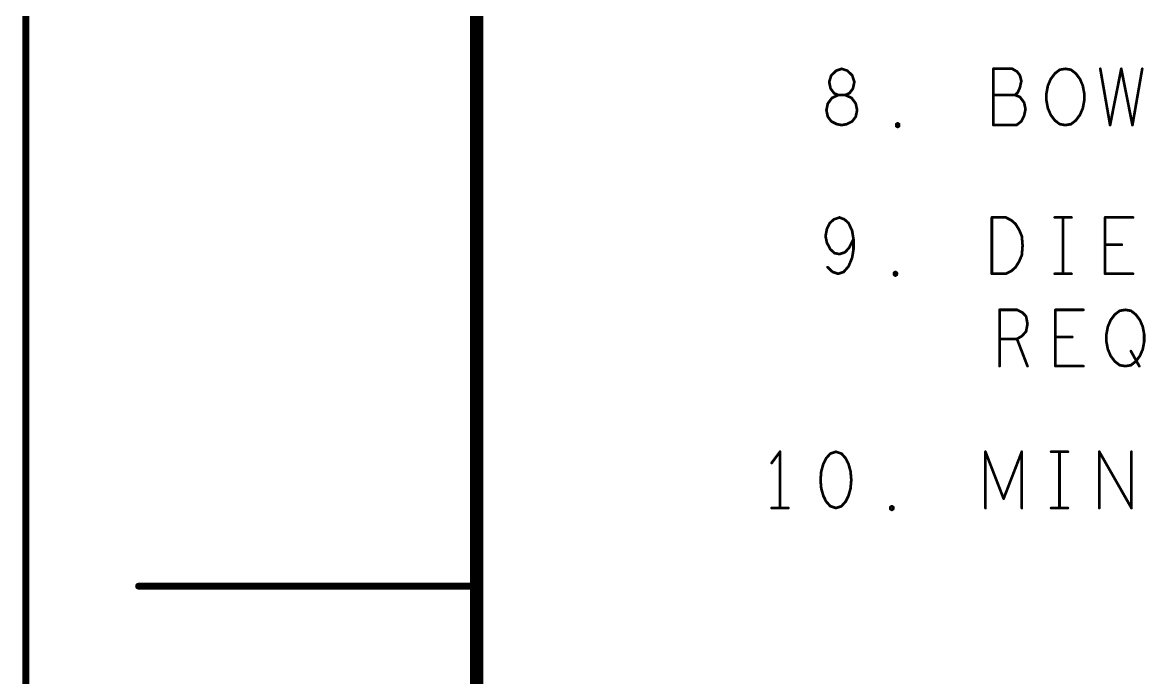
# Model space of a CAD drawing. Extents: x -18 to 16.1, y -6.6 to 15.5.
# Drawn here: x -17.957 to -15.466, y 9.75 to 11.204 of the extents above; entities that cross this region are included whole.
import ezdxf

# ---------------------------------------------------------------- set-up
doc = ezdxf.new("R2010")
doc.units = 0
doc.layers.get('0').update_dxf_attribs({"linetype": 'CONTINUOUS'})
doc.layers.add('FAB', color=13, linetype='CONTINUOUS')

# ---------------------------------------------------------------- blocks, each defined once
blk = doc.blocks.new('ROUND_13')
at = {"const_width": 0.0075}
blk.add_lwpolyline([(-0.00375, 0, 1), (0.00375, 0, 1)], format="xyb", close=True, dxfattribs=at)
blk = doc.blocks.new('ROUND_1')
at = {"const_width": 0.003}
blk.add_lwpolyline([(-0.0015, 0, 1), (0.0015, 0, 1)], format="xyb", close=True, dxfattribs=at)

msp = doc.modelspace()

# ---------------------------------------------------------------- linework, layer by layer
at = {"layer": 'FAB'}
for points, const_width in [([(-17.9499, -6.5473), (-17.9499, 15.4527)], 0.015), ([(-16.9499, 14.9527), (-16.9499, -6.0473)], 0.03), ([(-16.1678, 11.0719), (-16.1632, 11.0865)], 0.006), ([(-16.1632, 11.0865), (-16.1523, 11.0969)], 0.006), ([(-16.1523, 11.0969), (-16.1399, 11.1011)], 0.006), ([(-16.1399, 11.1011), (-16.1275, 11.0969)], 0.006), ([(-16.1275, 11.0969), (-16.1167, 11.0865)], 0.006), ([(-16.1167, 11.0865), (-16.112, 11.0719)], 0.006), ([(-15.7617, 11.1011), (-15.8036, 11.1011)], 0.006), ([(-15.8036, 11.1011), (-15.8036, 10.9761)], 0.006), ([(-15.7509, 11.0948), (-15.7617, 11.1011)], 0.006), ([(-15.7447, 11.0865), (-15.7509, 11.0948)], 0.006), ([(-15.7416, 11.074), (-15.7447, 11.0865)], 0.006), ([(-15.6765, 11.0782), (-15.6672, 11.0907)], 0.006), ([(-15.6672, 11.0907), (-15.6563, 11.099)], 0.006), ([(-15.6563, 11.099), (-15.6439, 11.1011)], 0.006), ([(-15.6439, 11.1011), (-15.6315, 11.099)], 0.006), ([(-15.6315, 11.099), (-15.6207, 11.0907)], 0.006), ([(-15.6207, 11.0907), (-15.6114, 11.0782)], 0.006), ([(-15.5664, 11.1011), (-15.5447, 10.9761)], 0.006), ([(-15.5447, 10.9761), (-15.5199, 11.1011)], 0.006), ([(-15.5199, 11.1011), (-15.4951, 10.9761)], 0.006), ([(-15.4951, 10.9761), (-15.4734, 11.1011)], 0.006), ([(-16.1647, 11.0573), (-16.1678, 11.0719)], 0.006), ([(-16.112, 11.0719), (-16.1151, 11.0573)], 0.006), ([(-15.7493, 11.049), (-15.7447, 11.0594)], 0.006), ([(-15.7447, 11.0594), (-15.7416, 11.074)], 0.006), ([(-15.6858, 11.0469), (-15.6827, 11.0636)], 0.006), ([(-15.6827, 11.0636), (-15.6765, 11.0782)], 0.006), ([(-15.6114, 11.0782), (-15.6052, 11.0636)], 0.006), ([(-15.6052, 11.0636), (-15.6021, 11.0469)], 0.006), ([(-16.1616, 11.0365), (-16.1709, 11.024)], 0.006), ([(-16.157, 11.0469), (-16.1647, 11.0573)], 0.006), ([(-16.1477, 11.0428), (-16.1616, 11.0365)], 0.006), ([(-16.1477, 11.0428), (-16.157, 11.0469)], 0.006), ([(-16.1322, 11.0428), (-16.1477, 11.0428)], 0.006), ([(-16.1322, 11.0428), (-16.1477, 11.0428)], 0.006), ([(-16.1229, 11.0469), (-16.1322, 11.0428)], 0.006), ([(-16.1182, 11.0365), (-16.1322, 11.0428)], 0.006), ([(-16.1151, 11.0573), (-16.1229, 11.0469)], 0.006), ([(-16.1089, 11.024), (-16.1182, 11.0365)], 0.006), ([(-15.7555, 11.0428), (-15.8036, 11.0428)], 0.006), ([(-15.7555, 11.0428), (-15.7493, 11.049)], 0.006), ([(-15.7447, 11.0386), (-15.7555, 11.0428)], 0.006), ([(-15.7354, 11.0261), (-15.7447, 11.0386)], 0.006), ([(-15.6858, 11.0302), (-15.6858, 11.0469)], 0.006), ([(-15.6021, 11.0469), (-15.6021, 11.0302)], 0.006), ([(-16.1709, 11.024), (-16.174, 11.0094)], 0.006), ([(-16.174, 11.0094), (-16.1709, 10.9948)], 0.006), ([(-16.1058, 11.0094), (-16.1089, 11.024)], 0.006), ([(-16.1089, 10.9948), (-16.1058, 11.0094)], 0.006), ([(-15.7323, 11.0115), (-15.7354, 11.0261)], 0.006), ([(-15.7354, 10.9969), (-15.7323, 11.0115)], 0.006), ([(-15.6827, 11.0136), (-15.6858, 11.0302)], 0.006), ([(-15.6765, 10.999), (-15.6827, 11.0136)], 0.006), ([(-15.6052, 11.0136), (-15.6114, 10.999)], 0.006), ([(-15.6021, 11.0302), (-15.6052, 11.0136)], 0.006), ([(-16.1709, 10.9948), (-16.1632, 10.9844)], 0.006), ([(-16.1632, 10.9844), (-16.1508, 10.9782)], 0.006), ([(-16.1291, 10.9782), (-16.1167, 10.9844)], 0.006), ([(-16.1167, 10.9844), (-16.1089, 10.9948)], 0.006), ([(-15.7524, 10.9761), (-15.7416, 10.9844)], 0.006), ([(-15.7416, 10.9844), (-15.7354, 10.9969)], 0.006), ([(-15.6672, 10.9865), (-15.6765, 10.999)], 0.006), ([(-15.6563, 10.9782), (-15.6672, 10.9865)], 0.006), ([(-15.6207, 10.9865), (-15.6315, 10.9782)], 0.006), ([(-15.6114, 10.999), (-15.6207, 10.9865)], 0.006), ([(-16.1508, 10.9782), (-16.1399, 10.9761)], 0.006), ([(-16.1399, 10.9761), (-16.1291, 10.9782)], 0.006), ([(-16.019, 10.9782), (-16.0159, 10.9802)], 0.006), ([(-16.019, 10.974), (-16.019, 10.9782)], 0.006), ([(-16.0159, 10.9719), (-16.019, 10.974)], 0.006), ([(-16.0159, 10.9802), (-16.0128, 10.9782)], 0.006), ([(-16.0128, 10.974), (-16.0159, 10.9719)], 0.006), ([(-16.0128, 10.9782), (-16.0128, 10.974)], 0.006), ([(-15.8036, 10.9761), (-15.7524, 10.9761)], 0.006), ([(-15.6439, 10.9761), (-15.6563, 10.9782)], 0.006), ([(-15.6315, 10.9782), (-15.6439, 10.9761)], 0.006), ([(-16.1573, 10.7669), (-16.1666, 10.7586)], 0.006), ([(-16.1449, 10.7711), (-16.1573, 10.7669)], 0.006), ([(-16.1341, 10.7669), (-16.1449, 10.7711)], 0.006), ([(-16.1248, 10.7586), (-16.1341, 10.7669)], 0.006), ([(-15.807, 10.6461), (-15.807, 10.7711)], 0.006), ([(-15.807, 10.7711), (-15.776, 10.7711)], 0.006), ([(-15.776, 10.7711), (-15.7636, 10.7648)], 0.006), ([(-15.7636, 10.7648), (-15.7543, 10.7565)], 0.006), ([(-15.6675, 10.7711), (-15.6303, 10.7711)], 0.006), ([(-15.6489, 10.7711), (-15.6489, 10.6461)], 0.006), ([(-15.5559, 10.6461), (-15.5559, 10.7711)], 0.006), ([(-15.5559, 10.7711), (-15.4939, 10.7711)], 0.006), ([(-16.1728, 10.7461), (-16.1759, 10.7294)], 0.006), ([(-16.1666, 10.7586), (-16.1728, 10.7461)], 0.006), ([(-16.117, 10.7419), (-16.1248, 10.7586)], 0.006), ([(-16.1139, 10.7232), (-16.117, 10.7419)], 0.006), ([(-15.7543, 10.7565), (-15.7466, 10.744)], 0.006), ([(-15.7466, 10.744), (-15.7404, 10.7294)], 0.006), ([(-16.1759, 10.7294), (-16.1728, 10.7148)], 0.006), ([(-16.1728, 10.7148), (-16.1651, 10.7002)], 0.006), ([(-16.1232, 10.7044), (-16.1139, 10.7232)], 0.006), ([(-16.1139, 10.7002), (-16.1139, 10.7232)], 0.006), ([(-15.7404, 10.7294), (-15.7388, 10.7086)], 0.006), ([(-15.5187, 10.7107), (-15.5559, 10.7107)], 0.006), ([(-16.1651, 10.7002), (-16.1558, 10.6919)], 0.006), ([(-16.1558, 10.6919), (-16.1449, 10.6898)], 0.006), ([(-16.1449, 10.6898), (-16.1325, 10.694)], 0.006), ([(-16.1325, 10.694), (-16.1232, 10.7044)], 0.006), ([(-16.117, 10.6815), (-16.1139, 10.7002)], 0.006), ([(-15.7404, 10.6877), (-15.7466, 10.6732)], 0.006), ([(-15.7388, 10.7086), (-15.7404, 10.6877)], 0.006), ([(-16.1713, 10.6607), (-16.1604, 10.6502)], 0.006), ([(-16.1356, 10.6502), (-16.1248, 10.6627)], 0.006), ([(-16.1248, 10.6627), (-16.117, 10.6815)], 0.006), ([(-15.7543, 10.6607), (-15.7636, 10.6523)], 0.006), ([(-15.7466, 10.6732), (-15.7543, 10.6607)], 0.006), ([(-16.1604, 10.6502), (-16.148, 10.6461)], 0.006), ([(-16.148, 10.6461), (-16.1356, 10.6502)], 0.006), ([(-16.024, 10.6482), (-16.0209, 10.6502)], 0.006), ([(-16.024, 10.644), (-16.024, 10.6482)], 0.006), ([(-16.0209, 10.6419), (-16.024, 10.644)], 0.006), ([(-16.0209, 10.6502), (-16.0178, 10.6482)], 0.006), ([(-16.0178, 10.644), (-16.0209, 10.6419)], 0.006), ([(-16.0178, 10.6482), (-16.0178, 10.644)], 0.006), ([(-15.776, 10.6461), (-15.807, 10.6461)], 0.006), ([(-15.7636, 10.6523), (-15.776, 10.6461)], 0.006), ([(-15.6675, 10.6461), (-15.6303, 10.6461)], 0.006), ([(-15.4939, 10.6461), (-15.5559, 10.6461)], 0.006), ([(-15.7899, 10.4411), (-15.7899, 10.5661)], 0.006), ([(-15.7899, 10.5661), (-15.7512, 10.5661)], 0.006), ([(-15.7512, 10.5661), (-15.7388, 10.5598)], 0.006), ([(-15.6659, 10.4411), (-15.6659, 10.5661)], 0.006), ([(-15.6659, 10.5661), (-15.6039, 10.5661)], 0.006), ([(-15.5342, 10.5557), (-15.5233, 10.564)], 0.006), ([(-15.5233, 10.564), (-15.5109, 10.5661)], 0.006), ([(-15.5109, 10.5661), (-15.4985, 10.564)], 0.006), ([(-15.4985, 10.564), (-15.4877, 10.5557)], 0.006), ([(-15.7388, 10.5598), (-15.731, 10.5515)], 0.006), ([(-15.731, 10.5515), (-15.7279, 10.5348)], 0.006), ([(-15.5497, 10.5286), (-15.5435, 10.5432)], 0.006), ([(-15.5435, 10.5432), (-15.5342, 10.5557)], 0.006), ([(-15.4877, 10.5557), (-15.4784, 10.5432)], 0.006), ([(-15.4784, 10.5432), (-15.4722, 10.5286)], 0.006), ([(-15.731, 10.5182), (-15.7403, 10.5078)], 0.006), ([(-15.7279, 10.5348), (-15.731, 10.5182)], 0.006), ([(-15.5528, 10.5119), (-15.5497, 10.5286)], 0.006), ([(-15.5528, 10.4952), (-15.5528, 10.5119)], 0.006), ([(-15.4722, 10.5286), (-15.4691, 10.5119)], 0.006), ([(-15.4691, 10.5119), (-15.4691, 10.4952)], 0.006), ([(-15.7512, 10.5015), (-15.7899, 10.5015)], 0.006), ([(-15.7403, 10.5078), (-15.7512, 10.5015)], 0.006), ([(-15.7512, 10.5015), (-15.7279, 10.4411)], 0.006), ([(-15.6287, 10.5057), (-15.6659, 10.5057)], 0.006), ([(-15.5497, 10.4786), (-15.5528, 10.4952)], 0.006), ([(-15.4691, 10.4952), (-15.4722, 10.4786)], 0.006), ([(-15.5435, 10.464), (-15.5497, 10.4786)], 0.006), ([(-15.5342, 10.4515), (-15.5435, 10.464)], 0.006), ([(-15.4985, 10.4744), (-15.4799, 10.4411)], 0.006), ([(-15.4784, 10.464), (-15.4877, 10.4515)], 0.006), ([(-15.4722, 10.4786), (-15.4784, 10.464)], 0.006), ([(-15.6039, 10.4411), (-15.6659, 10.4411)], 0.006), ([(-15.5233, 10.4432), (-15.5342, 10.4515)], 0.006), ([(-15.5109, 10.4411), (-15.5233, 10.4432)], 0.006), ([(-15.4985, 10.4432), (-15.5109, 10.4411)], 0.006), ([(-15.4877, 10.4515), (-15.4985, 10.4432)], 0.006), ([(-16.2769, 10.2511), (-16.2955, 10.2261)], 0.006), ([(-16.2769, 10.1261), (-16.2769, 10.2511)], 0.006), ([(-16.1746, 10.2365), (-16.1808, 10.224)], 0.006), ([(-16.1653, 10.2469), (-16.1746, 10.2365)], 0.006), ([(-16.1529, 10.2511), (-16.1653, 10.2469)], 0.006), ([(-16.1405, 10.2469), (-16.1529, 10.2511)], 0.006), ([(-16.1312, 10.2365), (-16.1405, 10.2469)], 0.006), ([(-16.125, 10.224), (-16.1312, 10.2365)], 0.006), ([(-15.8212, 10.1261), (-15.8212, 10.2511)], 0.006), ([(-15.8212, 10.2511), (-15.7809, 10.1469)], 0.006), ([(-15.7809, 10.1469), (-15.7406, 10.2511)], 0.006), ([(-15.7406, 10.2511), (-15.7406, 10.1261)], 0.006), ([(-15.6755, 10.2511), (-15.6383, 10.2511)], 0.006), ([(-15.6569, 10.2511), (-15.6569, 10.1261)], 0.006), ([(-15.5686, 10.1261), (-15.5686, 10.2511)], 0.006), ([(-15.5686, 10.2511), (-15.4973, 10.1261)], 0.006), ([(-15.4973, 10.1261), (-15.4973, 10.2511)], 0.006), ([(-16.1808, 10.224), (-16.1855, 10.2073)], 0.006), ([(-16.1204, 10.2073), (-16.125, 10.224)], 0.006), ([(-16.1855, 10.2073), (-16.187, 10.1886)], 0.006), ([(-16.187, 10.1886), (-16.1855, 10.1698)], 0.006), ([(-16.1188, 10.1886), (-16.1204, 10.2073)], 0.006), ([(-16.1204, 10.1698), (-16.1188, 10.1886)], 0.006), ([(-16.1855, 10.1698), (-16.1808, 10.1532)], 0.006), ([(-16.125, 10.1532), (-16.1204, 10.1698)], 0.006), ([(-16.1808, 10.1532), (-16.1746, 10.1407)], 0.006), ([(-16.1746, 10.1407), (-16.1653, 10.1302)], 0.006), ([(-16.1405, 10.1302), (-16.1312, 10.1407)], 0.006), ([(-16.1312, 10.1407), (-16.125, 10.1532)], 0.006), ([(-16.2955, 10.1261), (-16.2583, 10.1261)], 0.006), ([(-16.1653, 10.1302), (-16.1529, 10.1261)], 0.006), ([(-16.1529, 10.1261), (-16.1405, 10.1302)], 0.006), ([(-16.032, 10.1282), (-16.0289, 10.1302)], 0.006), ([(-16.032, 10.124), (-16.032, 10.1282)], 0.006), ([(-16.0289, 10.1219), (-16.032, 10.124)], 0.006), ([(-16.0289, 10.1302), (-16.0258, 10.1282)], 0.006), ([(-16.0258, 10.124), (-16.0289, 10.1219)], 0.006), ([(-16.0258, 10.1282), (-16.0258, 10.124)], 0.006), ([(-15.6755, 10.1261), (-15.6383, 10.1261)], 0.006), ([(-16.9499, 9.9527), (-17.6999, 9.9527)], 0.015)]:
    msp.add_lwpolyline(points, dxfattribs=dict(at, const_width=const_width))

# ---------------------------------------------------------------- block references
for name, p in [('ROUND_1', (-16.1632, 11.0865)), ('ROUND_1', (-16.1632, 11.0865)), ('ROUND_1', (-16.1523, 11.0969)), ('ROUND_1', (-16.1523, 11.0969)), ('ROUND_1', (-16.1399, 11.1011)), ('ROUND_1', (-16.1399, 11.1011)), ('ROUND_1', (-16.1275, 11.0969)), ('ROUND_1', (-16.1275, 11.0969)), ('ROUND_1', (-16.1167, 11.0865)), ('ROUND_1', (-16.1167, 11.0865)), ('ROUND_1', (-15.8036, 11.1011)), ('ROUND_1', (-15.8036, 11.1011)), ('ROUND_1', (-15.7617, 11.1011)), ('ROUND_1', (-15.7617, 11.1011)), ('ROUND_1', (-15.7509, 11.0948)), ('ROUND_1', (-15.7509, 11.0948)), ('ROUND_1', (-15.7447, 11.0865)), ('ROUND_1', (-15.7447, 11.0865)), ('ROUND_1', (-15.6672, 11.0907)), ('ROUND_1', (-15.6672, 11.0907)), ('ROUND_1', (-15.6563, 11.099)), ('ROUND_1', (-15.6563, 11.099)), ('ROUND_1', (-15.6439, 11.1011)), ('ROUND_1', (-15.6439, 11.1011)), ('ROUND_1', (-15.6315, 11.099)), ('ROUND_1', (-15.6315, 11.099)), ('ROUND_1', (-15.6207, 11.0907)), ('ROUND_1', (-15.6207, 11.0907)), ('ROUND_1', (-15.5664, 11.1011)), ('ROUND_1', (-15.5199, 11.1011)), ('ROUND_1', (-15.5199, 11.1011)), ('ROUND_1', (-15.4734, 11.1011)), ('ROUND_1', (-16.1678, 11.0719)), ('ROUND_1', (-16.1678, 11.0719)), ('ROUND_1', (-16.112, 11.0719)), ('ROUND_1', (-16.112, 11.0719)), ('ROUND_1', (-15.7447, 11.0594)), ('ROUND_1', (-15.7447, 11.0594)), ('ROUND_1', (-15.7416, 11.074)), ('ROUND_1', (-15.7416, 11.074)), ('ROUND_1', (-15.6827, 11.0636)), ('ROUND_1', (-15.6827, 11.0636)), ('ROUND_1', (-15.6765, 11.0782)), ('ROUND_1', (-15.6765, 11.0782)), ('ROUND_1', (-15.6114, 11.0782)), ('ROUND_1', (-15.6114, 11.0782)), ('ROUND_1', (-15.6052, 11.0636)), ('ROUND_1', (-15.6052, 11.0636)), ('ROUND_1', (-16.1647, 11.0573)), ('ROUND_1', (-16.1647, 11.0573)), ('ROUND_1', (-16.1616, 11.0365)), ('ROUND_1', (-16.1616, 11.0365)), ('ROUND_1', (-16.157, 11.0469)), ('ROUND_1', (-16.157, 11.0469)), ('ROUND_1', (-16.1477, 11.0428)), ('ROUND_1', (-16.1477, 11.0428)), ('ROUND_1', (-16.1477, 11.0428)), ('ROUND_1', (-16.1477, 11.0428)), ('ROUND_1', (-16.1322, 11.0428)), ('ROUND_1', (-16.1322, 11.0428)), ('ROUND_1', (-16.1322, 11.0428)), ('ROUND_1', (-16.1322, 11.0428)), ('ROUND_1', (-16.1229, 11.0469)), ('ROUND_1', (-16.1229, 11.0469)), ('ROUND_1', (-16.1182, 11.0365)), ('ROUND_1', (-16.1182, 11.0365)), ('ROUND_1', (-16.1151, 11.0573)), ('ROUND_1', (-16.1151, 11.0573)), ('ROUND_1', (-15.8036, 11.0428)), ('ROUND_1', (-15.7555, 11.0428)), ('ROUND_1', (-15.7555, 11.0428)), ('ROUND_1', (-15.7555, 11.0428)), ('ROUND_1', (-15.7493, 11.049)), ('ROUND_1', (-15.7493, 11.049)), ('ROUND_1', (-15.7447, 11.0386)), ('ROUND_1', (-15.7447, 11.0386)), ('ROUND_1', (-15.6858, 11.0469)), ('ROUND_1', (-15.6858, 11.0469)), ('ROUND_1', (-15.6021, 11.0469)), ('ROUND_1', (-15.6021, 11.0469)), ('ROUND_1', (-16.174, 11.0094)), ('ROUND_1', (-16.174, 11.0094)), ('ROUND_1', (-16.1709, 11.024)), ('ROUND_1', (-16.1709, 11.024)), ('ROUND_1', (-16.1089, 11.024)), ('ROUND_1', (-16.1089, 11.024)), ('ROUND_1', (-16.1058, 11.0094)), ('ROUND_1', (-16.1058, 11.0094)), ('ROUND_1', (-15.7354, 11.0261)), ('ROUND_1', (-15.7354, 11.0261)), ('ROUND_1', (-15.7323, 11.0115)), ('ROUND_1', (-15.7323, 11.0115)), ('ROUND_1', (-15.6858, 11.0302)), ('ROUND_1', (-15.6858, 11.0302)), ('ROUND_1', (-15.6827, 11.0136)), ('ROUND_1', (-15.6827, 11.0136)), ('ROUND_1', (-15.6052, 11.0136)), ('ROUND_1', (-15.6052, 11.0136)), ('ROUND_1', (-15.6021, 11.0302)), ('ROUND_1', (-15.6021, 11.0302)), ('ROUND_1', (-16.1709, 10.9948)), ('ROUND_1', (-16.1709, 10.9948)), ('ROUND_1', (-16.1632, 10.9844)), ('ROUND_1', (-16.1632, 10.9844)), ('ROUND_1', (-16.1167, 10.9844)), ('ROUND_1', (-16.1167, 10.9844)), ('ROUND_1', (-16.1089, 10.9948)), ('ROUND_1', (-16.1089, 10.9948)), ('ROUND_1', (-15.7416, 10.9844)), ('ROUND_1', (-15.7416, 10.9844)), ('ROUND_1', (-15.7354, 10.9969)), ('ROUND_1', (-15.7354, 10.9969)), ('ROUND_1', (-15.6765, 10.999)), ('ROUND_1', (-15.6765, 10.999)), ('ROUND_1', (-15.6672, 10.9865)), ('ROUND_1', (-15.6672, 10.9865)), ('ROUND_1', (-15.6207, 10.9865)), ('ROUND_1', (-15.6207, 10.9865)), ('ROUND_1', (-15.6114, 10.999)), ('ROUND_1', (-15.6114, 10.999)), ('ROUND_1', (-16.1508, 10.9782)), ('ROUND_1', (-16.1508, 10.9782)), ('ROUND_1', (-16.1399, 10.9761)), ('ROUND_1', (-16.1399, 10.9761)), ('ROUND_1', (-16.1291, 10.9782)), ('ROUND_1', (-16.1291, 10.9782)), ('ROUND_1', (-16.019, 10.9782)), ('ROUND_1', (-16.019, 10.9782)), ('ROUND_1', (-16.019, 10.974)), ('ROUND_1', (-16.019, 10.974)), ('ROUND_1', (-16.0159, 10.9802)), ('ROUND_1', (-16.0159, 10.9802)), ('ROUND_1', (-16.0159, 10.9719)), ('ROUND_1', (-16.0159, 10.9719)), ('ROUND_1', (-16.0128, 10.9782)), ('ROUND_1', (-16.0128, 10.9782)), ('ROUND_1', (-16.0128, 10.974)), ('ROUND_1', (-16.0128, 10.974)), ('ROUND_1', (-15.8036, 10.9761)), ('ROUND_1', (-15.8036, 10.9761)), ('ROUND_1', (-15.7524, 10.9761)), ('ROUND_1', (-15.7524, 10.9761)), ('ROUND_1', (-15.6563, 10.9782)), ('ROUND_1', (-15.6563, 10.9782)), ('ROUND_1', (-15.6439, 10.9761)), ('ROUND_1', (-15.6439, 10.9761)), ('ROUND_1', (-15.6315, 10.9782)), ('ROUND_1', (-15.6315, 10.9782)), ('ROUND_1', (-15.5447, 10.9761)), ('ROUND_1', (-15.5447, 10.9761)), ('ROUND_1', (-15.4951, 10.9761)), ('ROUND_1', (-15.4951, 10.9761)), ('ROUND_1', (-16.1573, 10.7669)), ('ROUND_1', (-16.1573, 10.7669)), ('ROUND_1', (-16.1449, 10.7711)), ('ROUND_1', (-16.1449, 10.7711)), ('ROUND_1', (-16.1341, 10.7669)), ('ROUND_1', (-16.1341, 10.7669)), ('ROUND_1', (-15.807, 10.7711)), ('ROUND_1', (-15.807, 10.7711)), ('ROUND_1', (-15.776, 10.7711)), ('ROUND_1', (-15.776, 10.7711)), ('ROUND_1', (-15.7636, 10.7648)), ('ROUND_1', (-15.7636, 10.7648)), ('ROUND_1', (-15.6675, 10.7711)), ('ROUND_1', (-15.6489, 10.7711)), ('ROUND_1', (-15.6303, 10.7711)), ('ROUND_1', (-15.5559, 10.7711)), ('ROUND_1', (-15.5559, 10.7711)), ('ROUND_1', (-15.4939, 10.7711)), ('ROUND_1', (-16.1728, 10.7461)), ('ROUND_1', (-16.1728, 10.7461)), ('ROUND_1', (-16.1666, 10.7586)), ('ROUND_1', (-16.1666, 10.7586)), ('ROUND_1', (-16.1248, 10.7586)), ('ROUND_1', (-16.1248, 10.7586)), ('ROUND_1', (-16.117, 10.7419)), ('ROUND_1', (-16.117, 10.7419)), ('ROUND_1', (-15.7543, 10.7565)), ('ROUND_1', (-15.7543, 10.7565)), ('ROUND_1', (-15.7466, 10.744)), ('ROUND_1', (-15.7466, 10.744)), ('ROUND_1', (-16.1759, 10.7294)), ('ROUND_1', (-16.1759, 10.7294)), ('ROUND_1', (-16.1728, 10.7148)), ('ROUND_1', (-16.1728, 10.7148)), ('ROUND_1', (-16.1139, 10.7232)), ('ROUND_1', (-16.1139, 10.7232)), ('ROUND_1', (-16.1139, 10.7232)), ('ROUND_1', (-15.7404, 10.7294)), ('ROUND_1', (-15.7404, 10.7294)), ('ROUND_1', (-15.5559, 10.7107)), ('ROUND_1', (-15.5187, 10.7107)), ('ROUND_1', (-16.1651, 10.7002)), ('ROUND_1', (-16.1651, 10.7002)), ('ROUND_1', (-16.1558, 10.6919)), ('ROUND_1', (-16.1558, 10.6919)), ('ROUND_1', (-16.1449, 10.6898)), ('ROUND_1', (-16.1449, 10.6898)), ('ROUND_1', (-16.1325, 10.694)), ('ROUND_1', (-16.1325, 10.694)), ('ROUND_1', (-16.1232, 10.7044)), ('ROUND_1', (-16.1232, 10.7044)), ('ROUND_1', (-16.1139, 10.7002)), ('ROUND_1', (-16.1139, 10.7002)), ('ROUND_1', (-15.7404, 10.6877)), ('ROUND_1', (-15.7404, 10.6877)), ('ROUND_1', (-15.7388, 10.7086)), ('ROUND_1', (-15.7388, 10.7086)), ('ROUND_1', (-16.1713, 10.6607)), ('ROUND_1', (-16.1248, 10.6627)), ('ROUND_1', (-16.1248, 10.6627)), ('ROUND_1', (-16.117, 10.6815)), ('ROUND_1', (-16.117, 10.6815)), ('ROUND_1', (-15.7543, 10.6607)), ('ROUND_1', (-15.7543, 10.6607)), ('ROUND_1', (-15.7466, 10.6732)), ('ROUND_1', (-15.7466, 10.6732)), ('ROUND_1', (-16.1604, 10.6502)), ('ROUND_1', (-16.1604, 10.6502)), ('ROUND_1', (-16.148, 10.6461)), ('ROUND_1', (-16.148, 10.6461)), ('ROUND_1', (-16.1356, 10.6502)), ('ROUND_1', (-16.1356, 10.6502)), ('ROUND_1', (-16.024, 10.6482)), ('ROUND_1', (-16.024, 10.6482)), ('ROUND_1', (-16.024, 10.644)), ('ROUND_1', (-16.024, 10.644)), ('ROUND_1', (-16.0209, 10.6502)), ('ROUND_1', (-16.0209, 10.6502)), ('ROUND_1', (-16.0209, 10.6419)), ('ROUND_1', (-16.0209, 10.6419)), ('ROUND_1', (-16.0178, 10.6482)), ('ROUND_1', (-16.0178, 10.6482)), ('ROUND_1', (-16.0178, 10.644)), ('ROUND_1', (-16.0178, 10.644)), ('ROUND_1', (-15.807, 10.6461)), ('ROUND_1', (-15.807, 10.6461)), ('ROUND_1', (-15.776, 10.6461)), ('ROUND_1', (-15.776, 10.6461)), ('ROUND_1', (-15.7636, 10.6523)), ('ROUND_1', (-15.7636, 10.6523)), ('ROUND_1', (-15.6675, 10.6461)), ('ROUND_1', (-15.6489, 10.6461)), ('ROUND_1', (-15.6303, 10.6461)), ('ROUND_1', (-15.5559, 10.6461)), ('ROUND_1', (-15.5559, 10.6461)), ('ROUND_1', (-15.4939, 10.6461)), ('ROUND_1', (-15.7899, 10.5661)), ('ROUND_1', (-15.7899, 10.5661)), ('ROUND_1', (-15.7512, 10.5661)), ('ROUND_1', (-15.7512, 10.5661)), ('ROUND_1', (-15.6659, 10.5661)), ('ROUND_1', (-15.6659, 10.5661)), ('ROUND_1', (-15.6039, 10.5661)), ('ROUND_1', (-15.5233, 10.564)), ('ROUND_1', (-15.5233, 10.564)), ('ROUND_1', (-15.5109, 10.5661)), ('ROUND_1', (-15.5109, 10.5661)), ('ROUND_1', (-15.4985, 10.564)), ('ROUND_1', (-15.4985, 10.564)), ('ROUND_1', (-15.7388, 10.5598)), ('ROUND_1', (-15.7388, 10.5598)), ('ROUND_1', (-15.731, 10.5515)), ('ROUND_1', (-15.731, 10.5515)), ('ROUND_1', (-15.5435, 10.5432)), ('ROUND_1', (-15.5435, 10.5432)), ('ROUND_1', (-15.5342, 10.5557)), ('ROUND_1', (-15.5342, 10.5557)), ('ROUND_1', (-15.4877, 10.5557)), ('ROUND_1', (-15.4877, 10.5557)), ('ROUND_1', (-15.4784, 10.5432)), ('ROUND_1', (-15.4784, 10.5432)), ('ROUND_1', (-15.731, 10.5182)), ('ROUND_1', (-15.731, 10.5182)), ('ROUND_1', (-15.7279, 10.5348)), ('ROUND_1', (-15.7279, 10.5348)), ('ROUND_1', (-15.5528, 10.5119)), ('ROUND_1', (-15.5528, 10.5119)), ('ROUND_1', (-15.5497, 10.5286)), ('ROUND_1', (-15.5497, 10.5286)), ('ROUND_1', (-15.4722, 10.5286)), ('ROUND_1', (-15.4722, 10.5286)), ('ROUND_1', (-15.4691, 10.5119)), ('ROUND_1', (-15.4691, 10.5119)), ('ROUND_1', (-15.7899, 10.5015)), ('ROUND_1', (-15.7512, 10.5015)), ('ROUND_1', (-15.7512, 10.5015)), ('ROUND_1', (-15.7512, 10.5015)), ('ROUND_1', (-15.7403, 10.5078)), ('ROUND_1', (-15.7403, 10.5078)), ('ROUND_1', (-15.6659, 10.5057)), ('ROUND_1', (-15.6287, 10.5057)), ('ROUND_1', (-15.5528, 10.4952)), ('ROUND_1', (-15.5528, 10.4952)), ('ROUND_1', (-15.4691, 10.4952)), ('ROUND_1', (-15.4691, 10.4952)), ('ROUND_1', (-15.5497, 10.4786)), ('ROUND_1', (-15.5497, 10.4786)), ('ROUND_1', (-15.5435, 10.464)), ('ROUND_1', (-15.5435, 10.464)), ('ROUND_1', (-15.4985, 10.4744)), ('ROUND_1', (-15.4784, 10.464)), ('ROUND_1', (-15.4784, 10.464)), ('ROUND_1', (-15.4722, 10.4786)), ('ROUND_1', (-15.4722, 10.4786)), ('ROUND_1', (-15.7899, 10.4411)), ('ROUND_1', (-15.7279, 10.4411)), ('ROUND_1', (-15.6659, 10.4411)), ('ROUND_1', (-15.6659, 10.4411)), ('ROUND_1', (-15.6039, 10.4411)), ('ROUND_1', (-15.5342, 10.4515)), ('ROUND_1', (-15.5342, 10.4515)), ('ROUND_1', (-15.5233, 10.4432)), ('ROUND_1', (-15.5233, 10.4432)), ('ROUND_1', (-15.5109, 10.4411)), ('ROUND_1', (-15.5109, 10.4411)), ('ROUND_1', (-15.4985, 10.4432)), ('ROUND_1', (-15.4985, 10.4432)), ('ROUND_1', (-15.4877, 10.4515)), ('ROUND_1', (-15.4877, 10.4515)), ('ROUND_1', (-15.4799, 10.4411)), ('ROUND_1', (-16.2769, 10.2511)), ('ROUND_1', (-16.2769, 10.2511)), ('ROUND_1', (-16.1746, 10.2365)), ('ROUND_1', (-16.1746, 10.2365)), ('ROUND_1', (-16.1653, 10.2469)), ('ROUND_1', (-16.1653, 10.2469)), ('ROUND_1', (-16.1529, 10.2511)), ('ROUND_1', (-16.1529, 10.2511)), ('ROUND_1', (-16.1405, 10.2469)), ('ROUND_1', (-16.1405, 10.2469)), ('ROUND_1', (-16.1312, 10.2365)), ('ROUND_1', (-16.1312, 10.2365)), ('ROUND_1', (-15.8212, 10.2511)), ('ROUND_1', (-15.8212, 10.2511)), ('ROUND_1', (-15.7406, 10.2511)), ('ROUND_1', (-15.7406, 10.2511)), ('ROUND_1', (-15.6755, 10.2511)), ('ROUND_1', (-15.6569, 10.2511)), ('ROUND_1', (-15.6383, 10.2511)), ('ROUND_1', (-15.5686, 10.2511)), ('ROUND_1', (-15.5686, 10.2511)), ('ROUND_1', (-15.4973, 10.2511)), ('ROUND_1', (-16.2955, 10.2261)), ('ROUND_1', (-16.1808, 10.224)), ('ROUND_1', (-16.1808, 10.224)), ('ROUND_1', (-16.125, 10.224)), ('ROUND_1', (-16.125, 10.224)), ('ROUND_1', (-16.187, 10.1886)), ('ROUND_1', (-16.187, 10.1886)), ('ROUND_1', (-16.1855, 10.2073)), ('ROUND_1', (-16.1855, 10.2073)), ('ROUND_1', (-16.1204, 10.2073)), ('ROUND_1', (-16.1204, 10.2073)), ('ROUND_1', (-16.1188, 10.1886)), ('ROUND_1', (-16.1188, 10.1886)), ('ROUND_1', (-16.1855, 10.1698)), ('ROUND_1', (-16.1855, 10.1698)), ('ROUND_1', (-16.1204, 10.1698)), ('ROUND_1', (-16.1204, 10.1698)), ('ROUND_1', (-16.1808, 10.1532)), ('ROUND_1', (-16.1808, 10.1532)), ('ROUND_1', (-16.1746, 10.1407)), ('ROUND_1', (-16.1746, 10.1407)), ('ROUND_1', (-16.1312, 10.1407)), ('ROUND_1', (-16.1312, 10.1407)), ('ROUND_1', (-16.125, 10.1532)), ('ROUND_1', (-16.125, 10.1532)), ('ROUND_1', (-15.7809, 10.1469)), ('ROUND_1', (-15.7809, 10.1469)), ('ROUND_1', (-16.2955, 10.1261)), ('ROUND_1', (-16.2769, 10.1261)), ('ROUND_1', (-16.2583, 10.1261)), ('ROUND_1', (-16.1653, 10.1302)), ('ROUND_1', (-16.1653, 10.1302)), ('ROUND_1', (-16.1529, 10.1261)), ('ROUND_1', (-16.1529, 10.1261)), ('ROUND_1', (-16.1405, 10.1302)), ('ROUND_1', (-16.1405, 10.1302)), ('ROUND_1', (-16.032, 10.1282)), ('ROUND_1', (-16.032, 10.1282)), ('ROUND_1', (-16.032, 10.124)), ('ROUND_1', (-16.032, 10.124)), ('ROUND_1', (-16.0289, 10.1302)), ('ROUND_1', (-16.0289, 10.1302)), ('ROUND_1', (-16.0289, 10.1219)), ('ROUND_1', (-16.0289, 10.1219)), ('ROUND_1', (-16.0258, 10.1282)), ('ROUND_1', (-16.0258, 10.1282)), ('ROUND_1', (-16.0258, 10.124)), ('ROUND_1', (-16.0258, 10.124)), ('ROUND_1', (-15.8212, 10.1261)), ('ROUND_1', (-15.7406, 10.1261)), ('ROUND_1', (-15.6755, 10.1261)), ('ROUND_1', (-15.6569, 10.1261)), ('ROUND_1', (-15.6383, 10.1261)), ('ROUND_1', (-15.5686, 10.1261)), ('ROUND_1', (-15.4973, 10.1261)), ('ROUND_1', (-15.4973, 10.1261)), ('ROUND_13', (-17.6999, 9.9527)), ('ROUND_13', (-16.9499, 9.9527))]:
    msp.add_blockref(name, p, dxfattribs=at)

doc.saveas('drawing.dxf')
